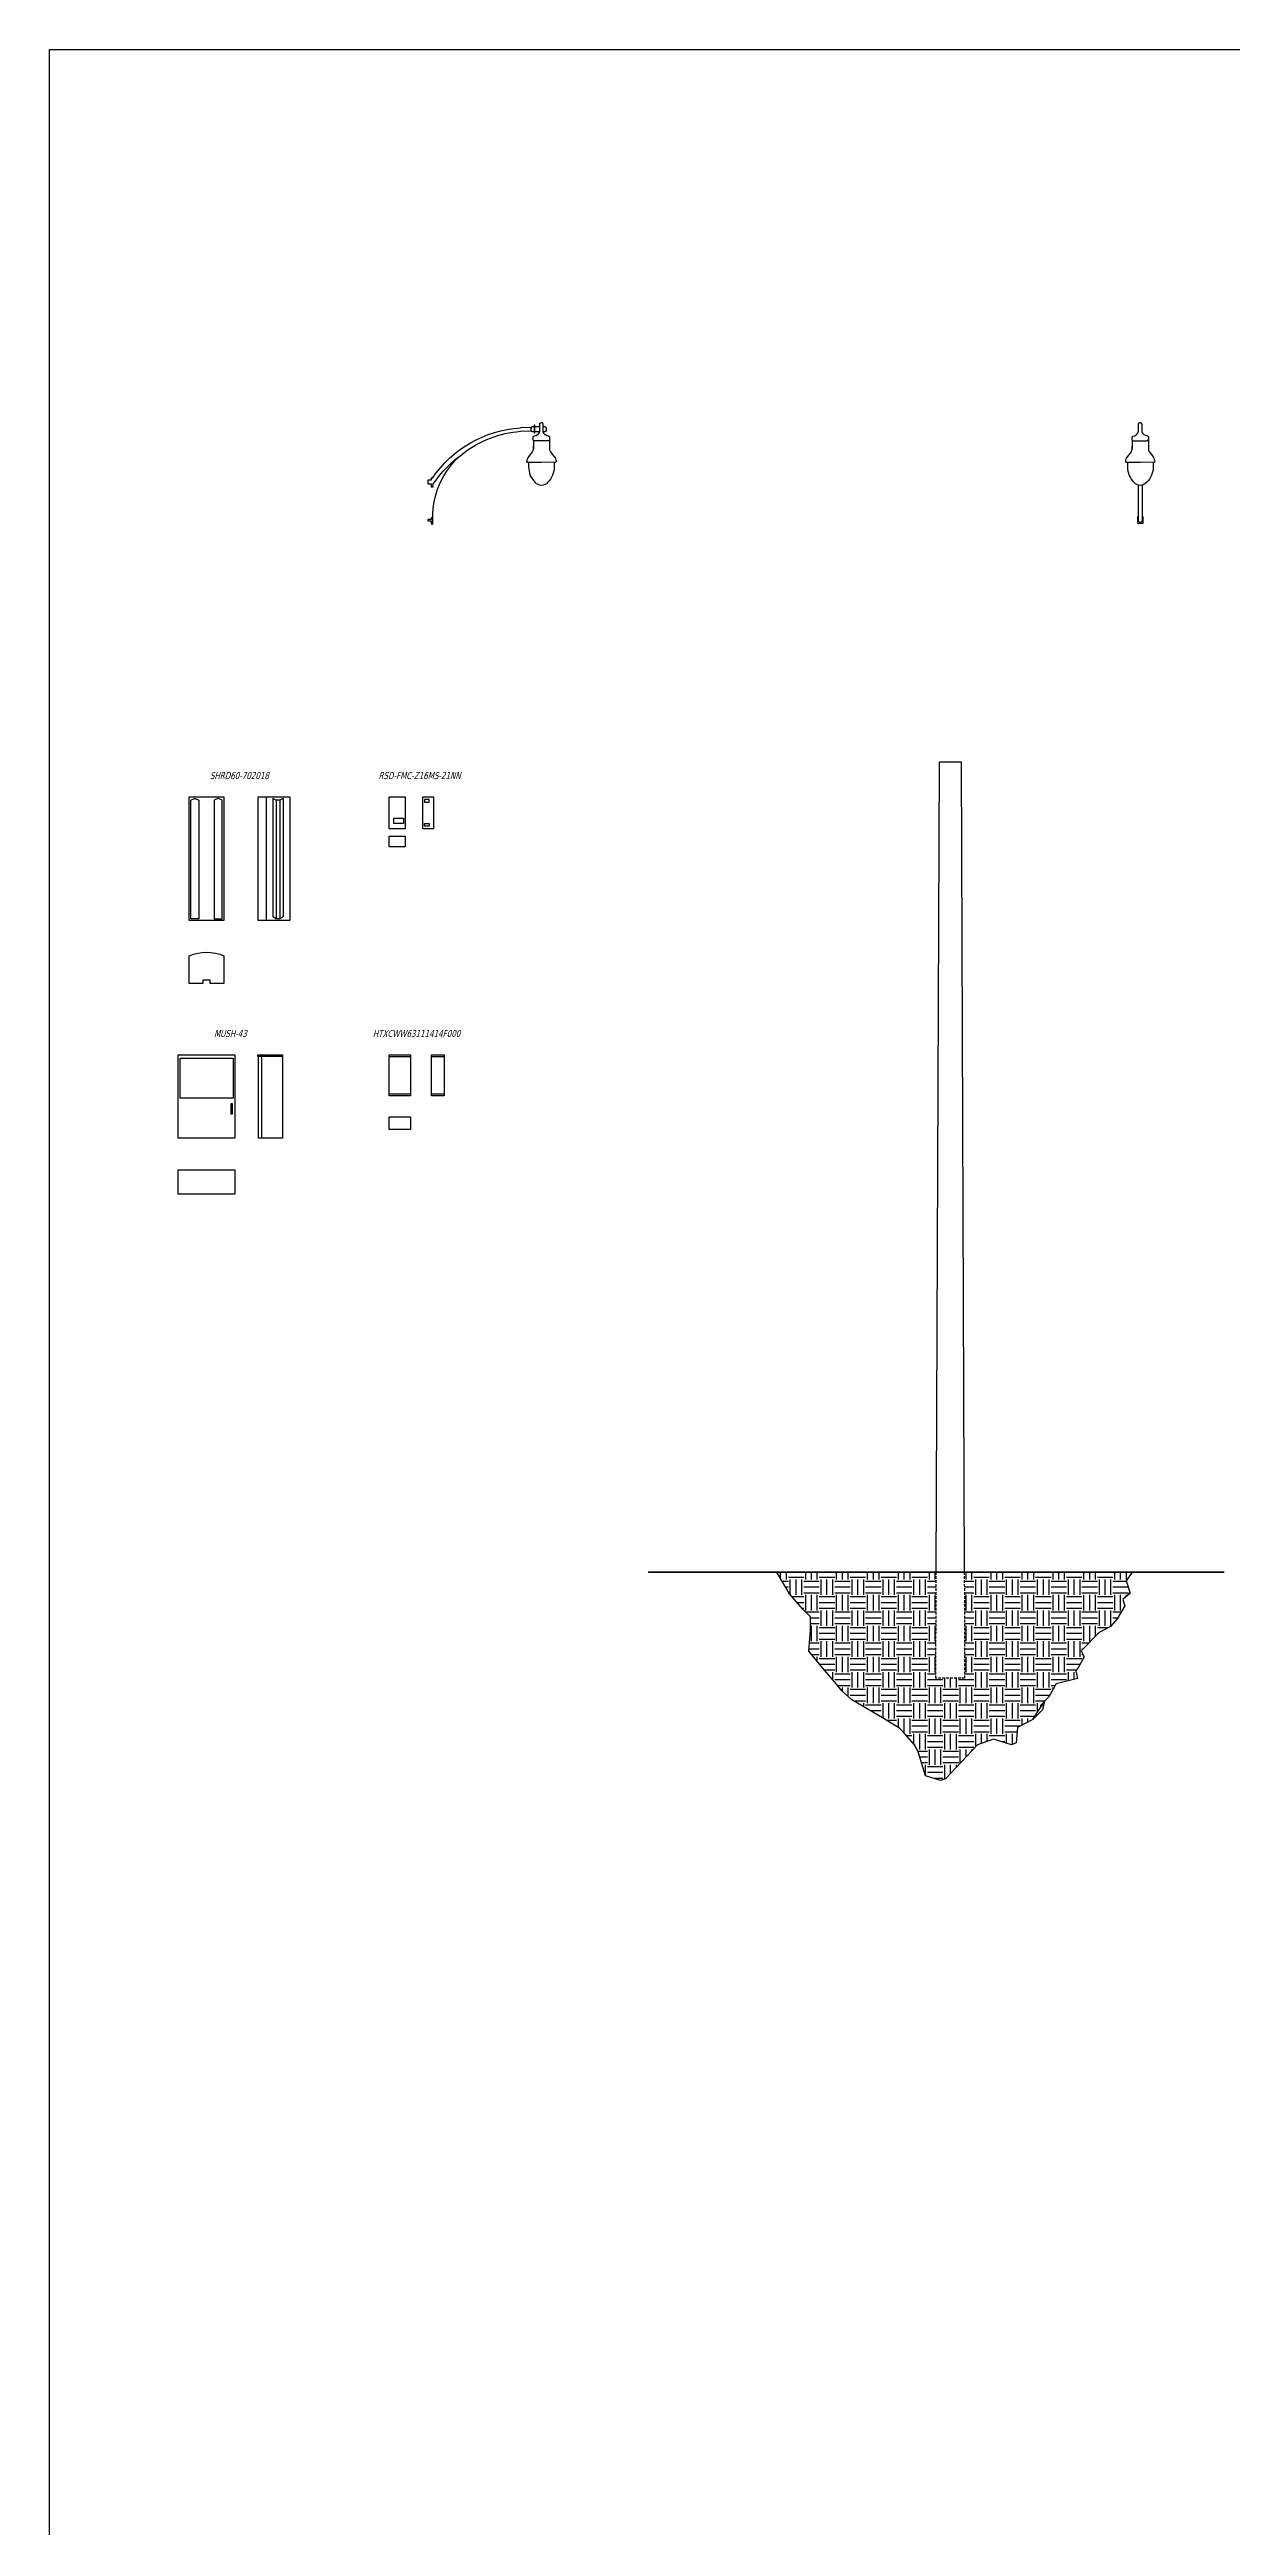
# Model space of a CAD drawing. Header units: inches. Extents: x -12627 to 89034, y -36671 to 6536.
# Drawn here: x -648 to 21, y -4794 to -3391 of the extents above; entities that cross this region are included whole.
import ezdxf

# ---------------------------------------------------------------- set-up
doc = ezdxf.new("R2010")
doc.units = ezdxf.units.IN
doc.header["$MEASUREMENT"] = 0
doc.set_wipeout_variables(frame=1)
doc.linetypes.add('HIDDEN', pattern=[0.375, 0.25, -0.125])
doc.layers.add('05 (E) Street Markings', color=9, linetype='Continuous', true_color=0xc0c8ca)
for name, color, linetype in [('07 (E) Equipment', 1, 'Continuous'), ('10 (P) Text', 4, 'Continuous'), ('11 (P) Equipment', 170, 'Continuous')]:
    doc.layers.add(name, color=color, linetype=linetype)
doc.styles.add('CC (E)', font='tahoma.ttf', dxfattribs={"width": 0.85, "oblique": 15, "height": 0.0625})

# ---------------------------------------------------------------- blocks, each defined once
blk = doc.blocks.new('SHRD60-702018_FRONT_VIEW')
blk.add_wipeout([(-9.85, 35.05), (9.85, 35.05), (9.85, -35.05), (-9.85, -35.05)])
for points in [[(-9.85, 35.05), (9.85, 35.05), (9.85, -35.05), (-9.85, -35.05)], [(-6.85, 34.05), (-6.35, 34.05), (-4.35, 33.05), (-4.35, -34.05), (-8.85, -34.05), (-8.85, 33.05)], [(6.85, 34.05), (6.35, 34.05), (4.35, 33.05), (4.35, -34.05), (8.85, -34.05), (8.85, 33.05)]]:
    blk.add_lwpolyline(points, close=True)
blk = doc.blocks.new('SHRD60-702018_SIDE_VIEW')
blk.add_wipeout([(-17.8, 35.05), (0, 35.05), (0, -35.05), (-17.8, -35.05)])
for p, q in [((-13.3, 35.05), (-13.3, -35.05)), ((-9.65, 34.05), (-9.65, -33.05)), ((-7.65, 33.05), (-7.65, -34.05)), ((-5.65, 33.05), (-5.65, -34.05)), ((-3.65, 34.05), (-3.65, -33.05))]:
    blk.add_line(p, q)
blk.add_lwpolyline([(-17.8, 35.05), (0, 35.05), (0, -35.05), (-17.8, -35.05)], close=True)
for points in [[(-3.65, 34.05), (-5.65, 33.05), (-7.65, 33.05), (-9.65, 34.05)], [(-3.65, -33.05), (-5.65, -34.05), (-7.65, -34.05), (-9.65, -33.05)]]:
    blk.add_lwpolyline(points)
blk = doc.blocks.new('SHRD60-702018_PLAN_VIEW')
blk.add_wipeout([(-9.85, 0), (-2, 0), (-2, 2), (2, 2), (2, 0), (9.85, 0), (9.85, 15.8), (0, 17.8), (-9.85, 15.8)])
blk.add_lwpolyline([(-9.85, 15.8, -0.2030457), (9.85, 15.8), (9.85, 0), (2, 0), (2, 2), (-2, 2), (-2, 0), (-9.85, 0)], format="xyb", close=True)
blk = doc.blocks.new('RSD-FMC-Z16MS-21NN_FRONT_VIEW')
blk.add_wipeout([(-4.55, 9.125), (4.55, 9.125), (4.55, -9.125), (-4.55, -9.125)])
for points in [[(-4.55, 9.125), (4.55, 9.125), (4.55, -9.125), (-4.55, -9.125)], [(-1.775, -3.0625), (3.55, -3.0625), (3.55, -6.1), (-1.775, -6.1)]]:
    blk.add_lwpolyline(points, close=True)
blk = doc.blocks.new('RSD-FMC-Z16MS-21NN_PLAN_VIEW')
blk.add_wipeout([(-4.55, 6.05), (4.55, 6.05), (4.55, 0), (-4.55, 0)])
blk.add_lwpolyline([(-4.55, 6.05), (4.55, 6.05), (4.55, 0), (-4.55, 0)], close=True)
blk = doc.blocks.new('RSD-FMC-Z16MS-21NN_SIDE_VIEW')
blk.add_wipeout([(-6.05, 9.125), (0, 9.125), (0, -9.125), (-6.05, -9.125)])
for points in [[(-6.05, 9.125), (0, 9.125), (0, -9.125), (-6.05, -9.125)], [(-2.3875, 7.61875), (-5.05, 7.61875), (-5.05, 6.1), (-2.3875, 6.1)], [(-2.3875, -7.61875), (-5.05, -7.61875), (-5.05, -6.1), (-2.3875, -6.1)]]:
    blk.add_lwpolyline(points, close=True)
blk = doc.blocks.new('MUSH-43_FRONT_VIEW')
blk.add_wipeout([(16, 23.625), (16, -23.625), (-16, -23.625), (-16, 23.625)])
for points in [[(16, 23.625), (16, -23.625), (-16, -23.625), (-16, 23.625)], [(15, 21.625), (15, -1), (-15, -1), (-15, 21.625)], [(14, -4), (14.5, -4), (14.5, -10), (14, -10)]]:
    blk.add_lwpolyline(points, close=True)
blk = doc.blocks.new('MUSH-43_SIDE_VIEW')
blk.add_wipeout([(0, 23.625), (0, -23.625), (-13.77, -23.625), (-13.77, 23.625)])
blk.add_line((-11.77, -23.625), (-11.77, 22.625))
for points in [[(0, 23.625), (0, 22.625), (-14.02, 22.625), (-14.02, 23.625)], [(0, 23.625), (0, -23.625), (-13.77, -23.625), (-13.77, 23.625)]]:
    blk.add_lwpolyline(points, close=True)
blk = doc.blocks.new('MUSH-43_PLAN_VIEW')
blk.add_wipeout([(16, 13.77), (16, 0), (-16, 0), (-16, 13.77)])
blk.add_lwpolyline([(16, 13.77), (16, 0), (-16, 0), (-16, 13.77)], close=True)
blk = doc.blocks.new('HTXCWW63111414F000_FRONT_VIEW')
blk.add_wipeout([(6, 11.6), (6, -11.6), (-6, -11.6), (-6, 11.6)])
for p, q in [((-6, 10.6), (6, 10.6)), ((-6, -10.6), (6, -10.6))]:
    blk.add_line(p, q)
blk.add_lwpolyline([(6, 11.6), (6, -11.6), (-6, -11.6), (-6, 11.6)], close=True)
blk = doc.blocks.new('HTXCWW63111414F000_SIDE_VIEW')
blk.add_wipeout([(0, 11.6), (0, -11.6), (-7.1, -11.6), (-7.1, 11.6)])
for p, q in [((-7.1, 10.6), (0, 10.6)), ((-7.1, -10.6), (0, -10.6))]:
    blk.add_line(p, q)
blk.add_lwpolyline([(0, 11.6), (0, -11.6), (-7.1, -11.6), (-7.1, 11.6)], close=True)
blk = doc.blocks.new('HTXCWW63111414F000_PLAN_VIEW')
blk.add_wipeout([(6, 7.1), (6, 0), (-6, 0), (-6, 7.1)])
blk.add_lwpolyline([(6, 7.1), (6, 0), (-6, 0), (-6, 7.1)], close=True)
blk = doc.blocks.new('*U104')
blk.add_wipeout([(-1103.7, -1852.4), (-1087.4, -1852.4), (-1089.5, -1333.4), (-1101.7, -1333.4)])
blk.add_wipeout([(-1198.6, -1792.4), (-1195.1, -1797.2), (-1195.1, -1797.2), (-1197.4, -1804.2), (-1193.3, -1807.9), (-1194.3, -1811.4), (-1190.1, -1818.9), (-1186.3, -1823.1), (-1179.8, -1826.5), (-1169.6, -1837), (-1171.4, -1840.3), (-1168.4, -1845.8), (-1166.7, -1848.2), (-1167.6, -1852.6), (-1155.5, -1855.6), (-1151.3, -1862.9), (-1148.9, -1865.5), (-1147.7, -1870.3), (-1142.3, -1875.9), (-1133.6, -1880.3), (-1132.8, -1889.1), (-1130.3, -1890.1), (-1120.1, -1887), (-1110.9, -1890.1), (-1092.8, -1909.4), (-1090.1, -1910.3), (-1081.6, -1907.8), (-1077.3, -1894.1), (-1075.1, -1889.9), (-1066.9, -1880.8), (-1043.9, -1867.1), (-1039.8, -1864.7), (-1034.1, -1859.5), (-1015.4, -1837.1), (-1016.5, -1825.2), (-1016.5, -1817.6), (-1012.1, -1813.3), (-1004.6, -1804.7), (-997.4, -1792.4), (-1087.6, -1792.7)])
at = {"layer": '05 (E) Street Markings'}
h = blk.add_hatch(dxfattribs=at)
h.set_pattern_fill('EARTH', color=256, scale=35)
h.set_pattern_definition([(0, (-12221.546, -529.24), (8.75, 8.75), [8.75, -8.75]), (0, (-12221.546, -525.959), (8.75, 8.75), [8.75, -8.75]), (0, (-12221.546, -522.678), (8.75, 8.75), [8.75, -8.75]), (90, (-12220.452, -521.584), (-8.75, 8.75), [8.75, -8.75]), (90, (-12217.171, -521.584), (-8.75, 8.75), [8.75, -8.75]), (90, (-12213.89, -521.584), (-8.75, 8.75), [8.75, -8.75])])
h.paths.add_polyline_path([(-1032.7, -1857.7), (-1031.2, -1855.9), (-1023.3, -1846.5), (-1015.4, -1837.1), (-1016.5, -1825.2), (-1016.5, -1817.6), (-1012.1, -1813.3), (-1004.6, -1804.7), (-1000.6, -1797.8), (-997.4, -1792.4), (-1087.6, -1792.4), (-1087.2, -1852.4), (-1104, -1852.4), (-1103.5, -1792.4), (-1198.6, -1792.4), (-1195.1, -1797.2), (-1197.4, -1804.2), (-1193.3, -1807.9), (-1194.3, -1811.4), (-1190.1, -1818.9), (-1186.3, -1823.1), (-1179.8, -1826.5), (-1169.6, -1837), (-1171.4, -1840.3), (-1168.4, -1845.8), (-1166.7, -1848.2), (-1167.6, -1852.6), (-1155.5, -1855.6), (-1151.3, -1862.9), (-1146.5, -1868), (-1147.4, -1868), (-1142.3, -1875.9), (-1133.6, -1880.3), (-1132.8, -1889.1), (-1130.3, -1890.1), (-1120.1, -1887), (-1110.9, -1890.1), (-1092.8, -1909.4), (-1090.1, -1910.3), (-1081.6, -1907.8), (-1077.3, -1894.1), (-1075.1, -1889.9), (-1070, -1884.2), (-1066.9, -1880.8), (-1060.2, -1876.7), (-1058.2, -1875.5), (-1050.7, -1871.1), (-1043.9, -1867.1), (-1039.8, -1864.7), (-1034.1, -1859.5)])
at = {"ltscale": 2}
blk.add_lwpolyline([(-1087.6, -1792.4), (-1089.5, -1333.4), (-1101.7, -1333.4), (-1103.5, -1792.4)], close=True, dxfattribs=at)
at = {"linetype": 'Continuous', "const_width": 1}
blk.add_lwpolyline([(-1250.7, -1792.4), (-924.6, -1792.4), (-924.6, -1792.4), (-924.6, -1792.4)], dxfattribs=at)
for points in [[(-1250.7, -1792.4), (-924.6, -1792.4)], [(-1198.6, -1792.4), (-1195.1, -1797.2), (-1197.4, -1804.2), (-1193.3, -1807.9), (-1194.3, -1811.4), (-1190.1, -1818.9), (-1186.3, -1823.1), (-1179.8, -1826.5), (-1169.6, -1837), (-1171.4, -1840.3), (-1168.4, -1845.8), (-1166.7, -1848.2), (-1166.7, -1848.2), (-1167.6, -1852.6), (-1155.5, -1855.6), (-1151.3, -1862.9), (-1151.3, -1862.9), (-1146.5, -1868), (-1148.3, -1867.9), (-1147.7, -1870.3), (-1142.3, -1875.9), (-1148.9, -1865.5), (-1147.7, -1870.3), (-1142.3, -1875.9), (-1133.6, -1880.3), (-1133.6, -1880.3), (-1132.8, -1889.1), (-1130.3, -1890.1), (-1130.3, -1890.1), (-1130.3, -1890.1), (-1130.3, -1890.1), (-1120.1, -1887), (-1110.9, -1890.1), (-1092.8, -1909.4), (-1090.1, -1910.3), (-1081.6, -1907.8), (-1077.3, -1894.1), (-1075.1, -1889.9), (-1077.3, -1894.1), (-1075.1, -1889.9), (-1070, -1884.2), (-1066.9, -1880.8), (-1060.2, -1876.7), (-1058.2, -1875.5), (-1050.7, -1871.1), (-1043.9, -1867.1), (-1039.8, -1864.7), (-1034.1, -1859.5), (-1032.7, -1857.7), (-1031.2, -1855.9), (-1023.3, -1846.5), (-1015.4, -1837.1), (-1016.5, -1825.2), (-1016.5, -1817.6), (-1012.1, -1813.3), (-1004.6, -1804.7), (-1000.6, -1797.8), (-997.4, -1792.4)]]:
    blk.add_lwpolyline(points)
at = {"linetype": 'HIDDEN', "ltscale": 6}
blk.add_lwpolyline([(-1103.7, -1852.4), (-1087.4, -1852.4), (-1087.6, -1792.4), (-1103.5, -1792.4)], close=True, dxfattribs=at)
blk = doc.blocks.new('A$C7E3742AF')
at = {"lineweight": 25}
for points in [[(-1.384, 0.91), (-1.384, 0.844), (-1.384, 0.808, -0.214541), (-1.398, 0.779)], [(-1.373, 0.907, -0.414213), (-1.389, 0.923), (-1.389, 0.941, -0.395771), (-1.374, 0.957, 0.300627), (-1.313, 1.007), (-1.313, 1.093, -0.414213), (-1.297, 1.11)], [(-1.21, 0.957, -0.395772), (-1.195, 0.94), (-1.195, 0.922, -0.414214), (-1.212, 0.906), (-1.294, 0.906), (-1.373, 0.906)], [(-1.33, 1.066, 0.414214), (-1.346, 1.049), (-1.346, 1.023, 0.414213), (-1.33, 1.007), (-1.313, 1.007), (-1.313, 1.065), (-1.33, 1.065)], [(-1.213, 1.083, -0.414211), (-1.211, 1.081), (-1.211, 0.995, -0.414258), (-1.213, 0.993), (-1.216, 0.993, -0.414258), (-1.218, 0.994), (-1.218, 1.081, -0.414258), (-1.216, 1.083)], [(-1.195, 1.007, 0.414213), (-1.178, 1.023), (-1.178, 1.048)], [(-0.406, 0.763, 0.145814), (-1.055, 1.012), (-1.178, 1.018), (-1.179, 1.057), (-1.055, 1.051)], [(-1.461, 0.662, 0.360181), (-1.459, 0.659), (-1.295, 0.658), (-1.127, 0.658)], [(-1.438, 0.608, 0.198763), (-1.364, 0.428, 0.171985), (-1.295, 0.395, 0.184252), (-1.221, 0.428)], [(-1.147, 0.658), (-1.147, 0.608, -0.198738), (-1.222, 0.428)], [(-1.188, 0.778), (-1.146, 0.723, -0.143734), (-1.124, 0.662)]]:
    blk.add_lwpolyline(points, format="xyb", dxfattribs=at)
for points in [[(-1.298, 1.109), (-1.287, 1.109)], [(-1.271, 1.093), (-1.271, 1.007)], [(-1.217, 1.083), (-1.213, 1.083)], [(-1.195, 1.065), (-1.211, 1.065), (-1.211, 1.006), (-1.195, 1.006)], [(-1.201, 0.91), (-1.201, 0.808), (-1.201, 0.844)], [(-1.398, 0.778), (-1.439, 0.723)], [(-1.438, 0.658), (-1.438, 0.608)], [(-0.054, 0.477), (-0.036, 0.477), (-0.036, 0.457), (0, 0.457), (0, 0.414), (-0.036, 0.414), (-0.036, 0.381), (-0.059, 0.381), (-0.059, 0.405)], [(-0.057, 0.028), (-0.038, 0.028), (-0.038, 0.008), (0, 0.008), (0, -0.008), (-0.038, -0.008), (-0.038, -0.041), (-0.044, -0.041), (-0.059, -0.041)]]:
    blk.add_lwpolyline(points, dxfattribs=at)
blk.add_lwpolyline([(-1.218, 1.065), (-1.271, 1.066), (-1.271, 1.007), (-1.218, 1.006)], close=True, dxfattribs=at)
for centre, radius, start, end in [((-1.286, 1.094), 0.0163, 359.891, 89.8909), ((-1.202, 1.027), 0.0713, 196.8917, 263.8202), ((-1.195, 1.05), 0.0163, 359.891, 89.8909), ((-1.138, -0.257), 1.311, 34.0356, 86.3471), ((-1.347, 0.655), 0.115, 143.4824, 176.1986), ((-1.161, 0.808), 0.0396, 179.8912, 228.3268), ((-1.14, -0.302), 1.293, 33.1695, 55.4831), ((-0.988, 0.035), 0.933, 355.4319, 51.3742)]:
    blk.add_arc(centre, radius, start, end, dxfattribs=at)
blk = doc.blocks.new('A$C49966884')
at = {"lineweight": 25}
for points in [[(-4.1, 47.6, 0.395772), (-4.8, 46.7), (-4.8, 45.9, 0.414214), (-4, 45), (0.1, 45), (4, 45)], [(4, 45.1, 0.414213), (4.8, 45.9), (4.8, 46.8, 0.395771), (4.1, 47.6, -0.300627), (1.1, 50.1), (1.1, 54.4, 0.414213), (0.2, 55.2)], [(4.6, 45.3), (4.6, 42), (4.6, 40.2, 0.214541), (5.2, 38.7)], [(-5.2, 38.7), (-7.3, 35.9, 0.143734), (-8.4, 32.9)], [(8.4, 32.9, -0.360181), (8.3, 32.8), (0.1, 32.7), (-8.2, 32.7)], [(-7.2, 32.7), (-7.2, 30.2, 0.198738), (-3.5, 21.3)], [(7.3, 30.3, -0.198763), (3.6, 21.3, -0.171985), (0.1, 19.7, -0.184252), (-3.5, 21.3)]]:
    blk.add_lwpolyline(points, format="xyb", dxfattribs=at)
for points in [[(-4.5, 45.3), (-4.5, 40.2), (-4.5, 42)], [(-1.1, 54.4), (-1.1, 50.1)], [(0.3, 55.2), (-0.3, 55.2)], [(5.2, 38.7), (7.3, 35.9)], [(7.3, 32.7), (7.3, 30.2)]]:
    blk.add_lwpolyline(points, dxfattribs=at)
blk.add_lwpolyline([(-1.2, 19.9), (-1.2, 0, 1), (1.2, 0), (1.2, 19.9)], format="xyb")
blk.add_lwpolyline([(1.2, 2.1), (1.4, 2.1), (1.4, -1.9), (-1.4, -1.9), (-1.4, 2.1), (-1.2, 2.1)])
blk.add_lwpolyline([(1.2, 2.1), (1.4, 2.1), (1.4, -1.9), (-1.4, -1.9), (-1.4, 2.1), (-1.2, 2.1)])
for centre, radius, start, end in [((-4.5, 51.1), 3.54, 276.1798, 343.1083), ((-0.3, 54.4), 0.808, 90.1091, 180.109), ((-6.6, 40.2), 1.97, 311.6732, 0.1088), ((2.7, 32.6), 5.7, 3.8014, 36.5176)]:
    blk.add_arc(centre, radius, start, end, dxfattribs=at)

msp = doc.modelspace()

# ---------------------------------------------------------------- block references
at = {"layer": '07 (E) Equipment', "xscale": -49.72854956153232, "yscale": 49.72854956153232, "zscale": 49.72854956153232}
msp.add_blockref('A$C7E3742AF', (-433.8, -3657.8), dxfattribs=at)
at = {"layer": '07 (E) Equipment'}
for name, p in [('A$C49966884', (-30.5, -3657.8)), ('MUSH-43_FRONT_VIEW', (-559.1, -3984.2)), ('MUSH-43_SIDE_VIEW', (-516, -3984.2)), ('HTXCWW63111414F000_FRONT_VIEW', (-449.7, -3972.2)), ('HTXCWW63111414F000_SIDE_VIEW', (-424.6, -3972.2)), ('HTXCWW63111414F000_PLAN_VIEW', (-449.7, -4002.9)), ('MUSH-43_PLAN_VIEW', (-559.1, -4039.6))]:
    msp.add_blockref(name, p, dxfattribs=at)
at = {"layer": '07 (E) Equipment', "xscale": -1}
msp.add_blockref('*U104', (-1233.6, -2461.3), dxfattribs=at)
at = {"layer": '11 (P) Equipment'}
for name, p in [('SHRD60-702018_FRONT_VIEW', (-559.1, -3849.5)), ('SHRD60-702018_SIDE_VIEW', (-512, -3849.5)), ('RSD-FMC-Z16MS-21NN_FRONT_VIEW', (-451.2, -3823.6)), ('RSD-FMC-Z16MS-21NN_SIDE_VIEW', (-430.6, -3823.6)), ('SHRD60-702018_PLAN_VIEW', (-559.1, -3920.3))]:
    msp.add_blockref(name, p, dxfattribs=at)

# ---------------------------------------------------------------- texts
at = {"layer": '07 (E) Equipment', "attachment_point": 5, "style": 'CC (E)'}
for s, insert, char_height in [('MUSH-43', (-545.6, -3948.6), 4.01), ('HTXCWW63111414F000', (-440.2, -3948.6), 4.014)]:
    msp.add_mtext(s, dxfattribs=dict(at, insert=insert, char_height=char_height))
at = {"layer": '10 (P) Text', "char_height": 4.014, "attachment_point": 5, "style": 'CC (E)'}
for s, insert in [('SHRD60-702018', (-540.5, -3802.5)), ('RSD-FMC-Z16MS-21NN', (-438.5, -3802.5))]:
    msp.add_mtext(s, dxfattribs=dict(at, insert=insert))

# ---------------------------------------------------------------- next in the draw order: block references
at = {"layer": '11 (P) Equipment'}
msp.add_blockref('RSD-FMC-Z16MS-21NN_PLAN_VIEW', (-451.2, -3842.8), dxfattribs=at)

# ---------------------------------------------------------------- next in the draw order: linework, layer by layer
msp.add_lwpolyline([(-648, -3391.2), (2965.5, -3391.2), (2965.5, -5820.8), (-648, -5820.8)], close=True)

doc.saveas('drawing.dxf')
